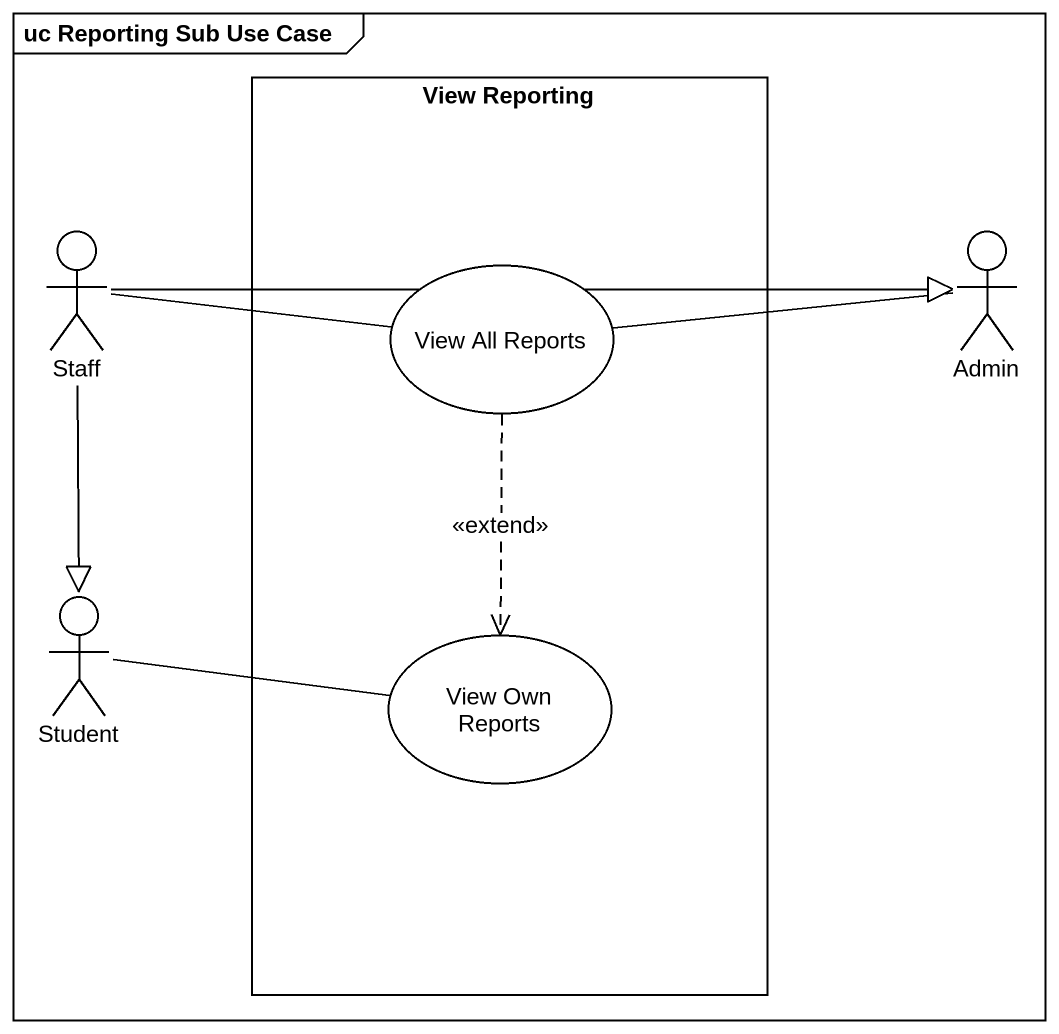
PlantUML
@startuml
mainframe uc Reporting Sub Use Case
rectangle "View Reporting" as View_Reporting {
  usecase "View All Reports" as View_All_Reports
  usecase "View Own Reports" as View_Own_Reports
}
actor Staff
actor Admin
actor Student
Staff -right- View_All_Reports
Staff -right-|> Admin
Staff --|> Student
View_All_Reports ..> View_Own_Reports : <<extend>>
Admin -left- View_All_Reports
Student -right- View_Own_Reports
@enduml
